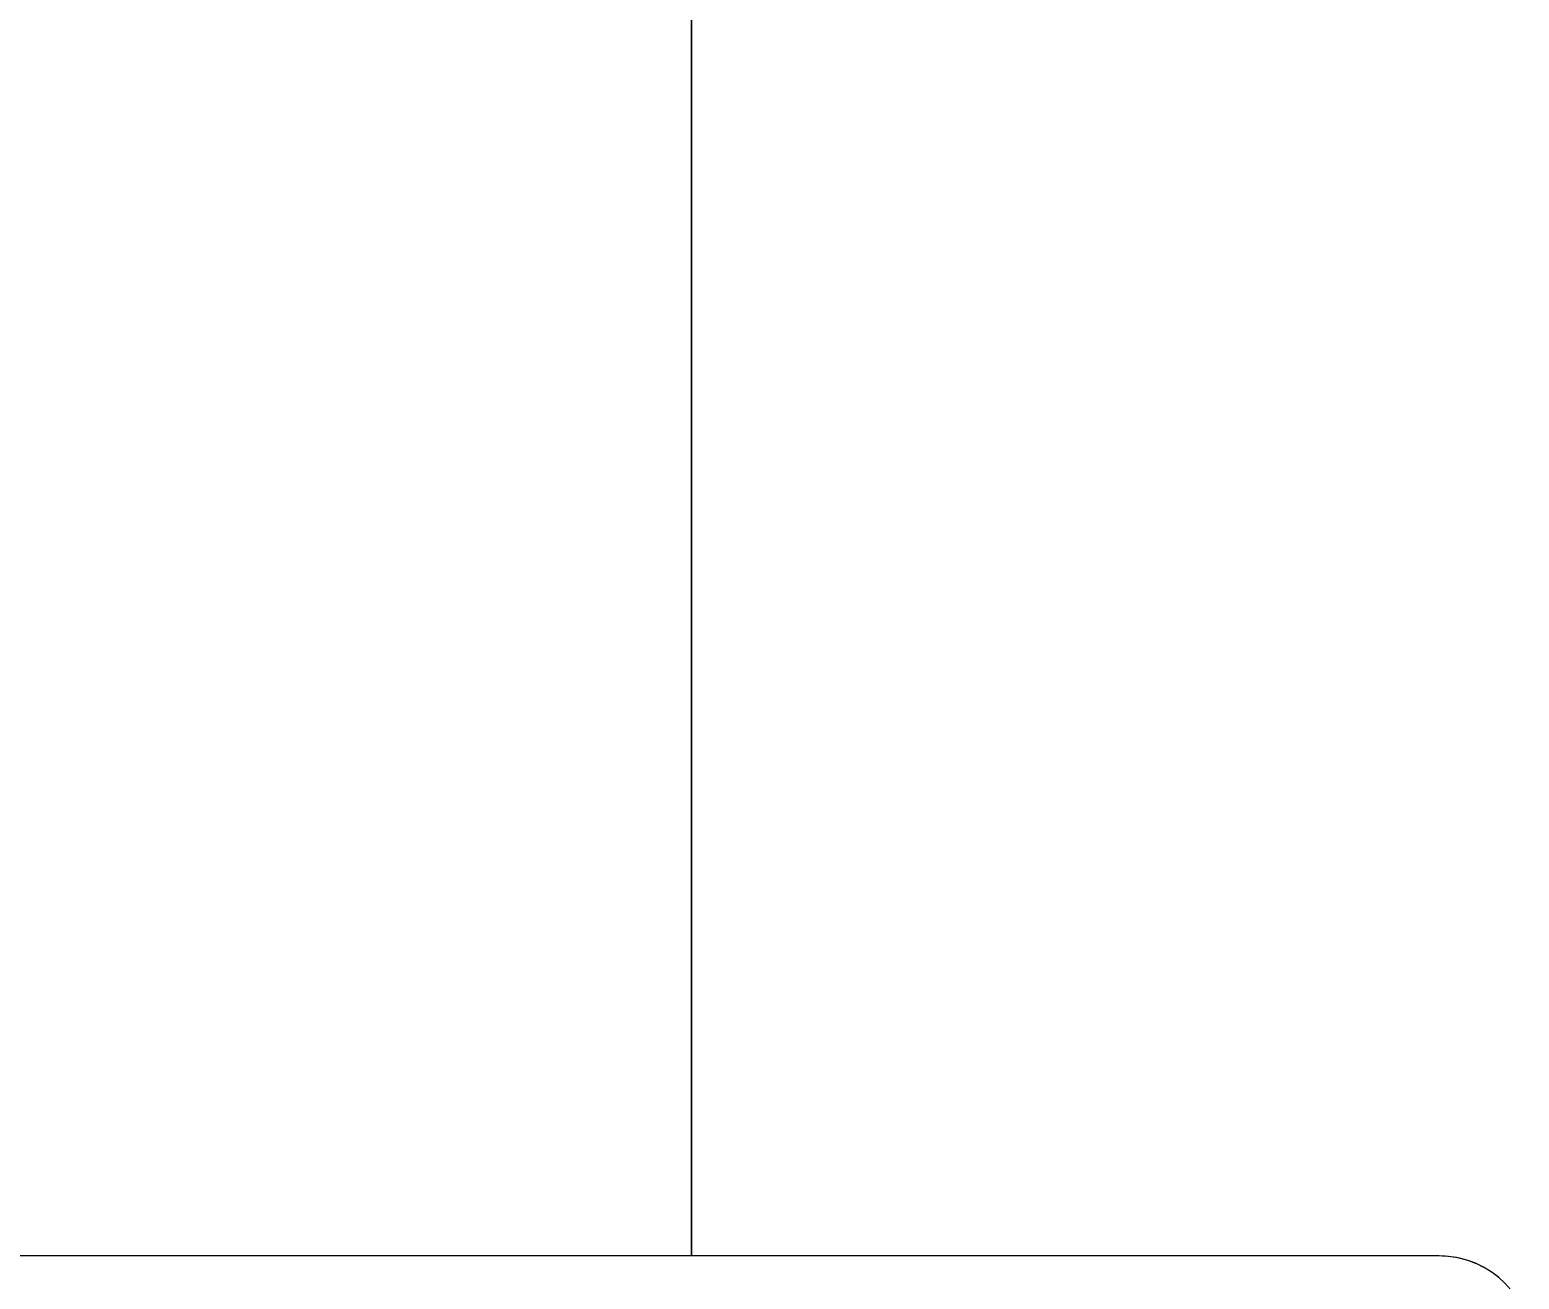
# Model space of a CAD drawing. Header units: millimetres. Extents: x -153298 to 620751, y -313239 to 250031.
# Drawn here: x 91625.9 to 91945.6, y -291752.7 to -291484.7 of the extents above; entities that cross this region are included whole.
import ezdxf

# ---------------------------------------------------------------- set-up
doc = ezdxf.new("R2010")
doc.units = ezdxf.units.MM
doc.layers.get('DEFPOINTS').update_dxf_attribs({"color": 250})
for name, color, linetype, lineweight in [('A-ANNO-DIMS', 1, 'Continuous', 9), ('A-GLAZ-CURT', 2, 'Continuous', 9), ('E-LITE-EQPM', 2, 'Continuous', 35)]:
    doc.layers.add(name, color=color, linetype=linetype, lineweight=lineweight)
doc.styles.add('Arial_2', font='arial.ttf', dxfattribs={"height": 3})
doc.dimstyles.new('DPA-DIM-3_0_T-T', dxfattribs={"dimscale": 304.8, "dimtxt": 306.07782, "dimasz": 0.656168, "dimexe": 0.656168, "dimexo": 0.0625, "dimgap": 0.164042, "dimtad": 1, "dimdec": 0, "dimzin": 0, "dimdsep": 46, "dimtxsty": 'Arial_2', "dimblk1": 'OBLIQUE', "dimblk2": 'OBLIQUE', "dimsah": 1, "dimcen": 0.09, "dimdle": 0.656168, "dimadec": 8, "dimazin": 0, "dimtfac": 1, "dimtdec": 4, "dimtix": 1, "dimtmove": 0, "dimatfit": 3, "dimfxl": 1.312336, "dimfxlon": 1, "dimtvp": 1, "dimtolj": 1, "dimtzin": 0, "dimarcsym": 2})

# ---------------------------------------------------------------- blocks, each defined once
blk = doc.blocks.new('ACM_L18 - LED Flood Light Luminaire - ACM_L18 - LED Flood Light Luminaire-V253-2120-01 ENTRANCE 1 SECTION A')
at = {"layer": 'E-LITE-EQPM', "color": 253, "lineweight": 20}
blk.add_line((-891321.88, 104699), (-891731.88, 104699), dxfattribs=at)
blk.add_line((-891321.88, 104699), (-891731.88, 104699), dxfattribs=at)
blk.add_arc((-891321.88, 104679), 20, 0, 90, dxfattribs=at)
blk.add_open_spline([(-891316.92, 104698.38), (-891317.71, 104698.58), (-891319.34, 104698.89), (-891321.03, 104699), (-891321.88, 104699)], degree=3, dxfattribs=at)
for points, knots in [([(-891312.44, 104696.63), (-891312.79, 104696.82), (-891313.49, 104697.17), (-891314.6, 104697.64), (-891315.65, 104698.01), (-891316.33, 104698.22), (-891316.63, 104698.3)], [0.7142857, 0.7142857, 0.7142857, 0.7142857, 0.75, 0.7857143, 0.8214286, 0.8484311, 0.8484311, 0.8484311, 0.8484311]), ([(-891308.69, 104694.04), (-891308.97, 104694.28), (-891309.55, 104694.76), (-891310.25, 104695.28), (-891310.66, 104695.56), (-891310.76, 104695.62)], [0.57142857, 0.57142857, 0.57142857, 0.57142857, 0.60714286, 0.64285714, 0.65383792, 0.65383792, 0.65383792, 0.65383792])]:
    blk.add_open_spline(points, degree=3, knots=knots, dxfattribs=at)
blk = doc.blocks.new('PPL-C-AECM-1-PP19-EE-M3-0001_rvt-1-2120-01 ENTRANCE 1 SECTION A')
at = {"layer": 'E-LITE-EQPM', "color": 253, "lineweight": 20}
blk.add_blockref('ACM_L18 - LED Flood Light Luminaire - ACM_L18 - LED Flood Light Luminaire-V253-2120-01 ENTRANCE 1 SECTION A', (0, 0), dxfattribs=at)
blk = doc.blocks.new('System Panel - Facade_Solid Panel 100mm-V362-2120-01 ENTRANCE 1 SECTION A')
at = {"layer": 'A-GLAZ-CURT', "color": 135}
for p, q in [((-891482.37, 105550), (-891482.37, 104699)), ((-891482.37, 104699), (-891482.37, 105550))]:
    blk.add_line(p, q, dxfattribs=at)
blk = doc.blocks.new('System Panel - Facade_Solid Panel 100mm-V363-2120-01 ENTRANCE 1 SECTION A')
at = {"layer": 'A-GLAZ-CURT', "color": 135}
for p, q in [((-891482.37, 104699), (-891482.37, 105550)), ((-891482.37, 105550), (-891482.37, 104699))]:
    blk.add_line(p, q, dxfattribs=at)
blk = doc.blocks.new('_Oblique')
at = {"color": 0, "linetype": 'ByBlock', "lineweight": -2}
blk.add_line((-0.5, -0.5), (0.5, 0.5), dxfattribs=at)
blk = doc.blocks.new('*D3764')
at = {"layer": 'A-ANNO-DIMS', "color": 0, "lineweight": -2, "transparency": 16777216}
for p, q in [((97242.88, -291645.36), (97242.88, -292226.31)), ((88642.88, -292407.26), (88642.88, -291826.31)), ((88442.88, -292026.31), (97442.88, -292026.31))]:
    blk.add_line(p, q, dxfattribs=at)
at = {"layer": 'DEFPOINTS', "color": 0, "transparency": 16777216}
for p in [(97242.88, -291626.31), (97242.88, -292026.31), (88642.88, -292426.31)]:
    blk.add_point(p, dxfattribs=at)
at = {"layer": 'A-ANNO-DIMS', "color": 0, "lineweight": -2, "transparency": 16777216, "xscale": 200, "yscale": 200, "zscale": 200, "rotation": 180}
blk.add_blockref('_Oblique', (88642.88, -292026.31), dxfattribs=at)
at = {"layer": 'A-ANNO-DIMS', "color": 0, "lineweight": -2, "transparency": 16777216, "xscale": 200, "yscale": 200, "zscale": 200}
blk.add_blockref('_Oblique', (97242.88, -292026.31), dxfattribs=at)
at = {"layer": 'A-ANNO-DIMS', "color": 0, "transparency": 16777216, "insert": (92942.88, -291823.14), "char_height": 300, "width": 1107.5308, "attachment_point": 5, "style": 'Arial_2'}
blk.add_mtext('\\A1;8600', dxfattribs=at)

msp = doc.modelspace()

# ---------------------------------------------------------------- block references
at = {"lineweight": 5}
msp.add_blockref('PPL-C-AECM-1-PP19-EE-M3-0001_rvt-1-2120-01 ENTRANCE 1 SECTION A', (983250.2539, -396446.753), dxfattribs=at)
at = {"layer": 'A-GLAZ-CURT', "color": 135}
for name in ['System Panel - Facade_Solid Panel 100mm-V363-2120-01 ENTRANCE 1 SECTION A', 'System Panel - Facade_Solid Panel 100mm-V362-2120-01 ENTRANCE 1 SECTION A']:
    msp.add_blockref(name, (983250.2539, -396446.753), dxfattribs=at)

# ---------------------------------------------------------------- dimensions: what is measured, and where the dimension line sits
at = {"layer": 'A-ANNO-DIMS'}
dim = msp.add_linear_dim(base=(97242.88, -292026.3081), p1=(88642.88, -292426.3081), p2=(97242.88, -291626.3081), dimstyle='DPA-DIM-3_0_T-T', override={"dimpost": '<>', "dimfxl": 8637.129153}, dxfattribs=at)
dim.commit()
dim.dimension.update_dxf_attribs({"geometry": '*D3764', "text_midpoint": (92942.88, -291823.1362)})

doc.saveas('drawing.dxf')
